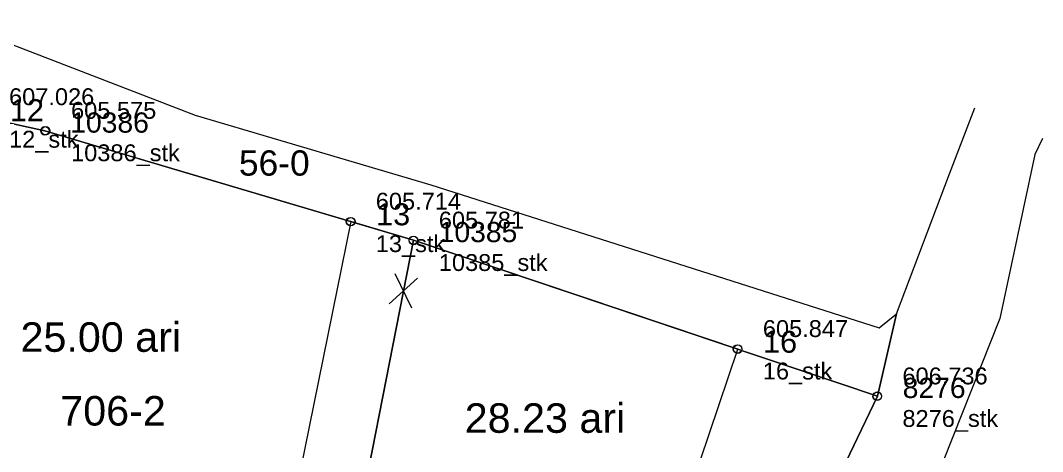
# Model space of a CAD drawing. Header units: metres. Extents: x 7508163 to 7512375, y 4694371 to 4696895.
# Drawn here: x 7508274.6 to 7508395.8, y 4696796.8 to 4696848 of the extents above; entities that cross this region are included whole.
import ezdxf

# ---------------------------------------------------------------- set-up
doc = ezdxf.new("R2010")
doc.units = ezdxf.units.M
for name, color, linetype, lineweight in [('Matjet', 210, 'Continuous', 0), ('Ndarjet', 1, 'Continuous', 0), ('ndarjet praprake', 1, 'Continuous', 0), ('Nr-Kojshi', 251, 'Continuous', 0), ('Nr-Ri nd', 1, 'Continuous', 0), ('Parc-Baz', 7, 'Continuous', 0), ('Parc-Kojshi', 251, 'Continuous', 0), ('Parc-Re', 1, 'Continuous', 0), ('Pikat Ndarjes', 1, 'Continuous', 0), ('Pikat zyrtare', 7, 'Continuous', 0)]:
    doc.layers.add(name, color=color, linetype=linetype, lineweight=lineweight)
doc.layers.add('shenime', color=7, linetype='Continuous')
doc.styles.get("Standard").update_dxf_attribs({"font": 'arial.ttf'})

# ---------------------------------------------------------------- blocks, each defined once
blk = doc.blocks.new('*U0', base_point=(7508321.19, 4696821.9, 605.78))
at = {"layer": 'Pikat zyrtare', "linetype": 'ByBlock', "lineweight": -2}
blk.add_line((7508321.19, 4696821.9, 605.78), (7508321.19, 4696821.9, 605.78), dxfattribs=at)
blk.add_circle((7508321.19, 4696821.9, 605.78), 0.5, dxfattribs=at)
at = {"layer": 'Pikat zyrtare', "linetype": 'ByBlock', "insert": (7508324.19, 4696824.08, 605.78), "char_height": 2.4, "attachment_point": 1}
blk.add_mtext('10385', dxfattribs=at)
blk = doc.blocks.new('*U1', base_point=(7508376.18, 4696803.42, 606.74))
at = {"layer": 'Pikat zyrtare', "linetype": 'ByBlock', "lineweight": -2}
blk.add_line((7508376.18, 4696803.42, 606.74), (7508376.18, 4696803.42, 606.74), dxfattribs=at)
blk.add_circle((7508376.18, 4696803.42, 606.74), 0.5, dxfattribs=at)
at = {"layer": 'Pikat zyrtare', "linetype": 'ByBlock', "insert": (7508379.18, 4696805.59, 606.74), "char_height": 2.4, "attachment_point": 1}
blk.add_mtext('8276', dxfattribs=at)
blk = doc.blocks.new('*U16', base_point=(7508277.53, 4696834.89, 605.58))
at = {"layer": 'Pikat zyrtare', "linetype": 'ByBlock', "lineweight": -2}
blk.add_line((7508277.53, 4696834.89, 605.58), (7508277.53, 4696834.89, 605.58), dxfattribs=at)
blk.add_circle((7508277.53, 4696834.89, 605.58), 0.5, dxfattribs=at)
at = {"layer": 'Pikat zyrtare', "linetype": 'ByBlock', "insert": (7508280.53, 4696837.07, 605.58), "char_height": 2.4, "attachment_point": 1}
blk.add_mtext('10386', dxfattribs=at)
blk = doc.blocks.new('*U43', base_point=(7508270.38, 4696836.46, 607.03))
at = {"layer": 'Pikat Ndarjes', "linetype": 'ByBlock', "lineweight": -2}
blk.add_line((7508270.38, 4696836.46, 607.03), (7508270.38, 4696836.46, 607.03), dxfattribs=at)
blk.add_circle((7508270.38, 4696836.46, 607.03), 0.5, dxfattribs=at)
at = {"layer": 'Pikat Ndarjes', "linetype": 'ByBlock', "insert": (7508273.38, 4696838.63, 607.03), "char_height": 2.6, "attachment_point": 1}
blk.add_mtext('12', dxfattribs=at)
blk = doc.blocks.new('*U44', base_point=(7508313.78, 4696824.11, 605.71))
at = {"layer": 'Pikat Ndarjes', "linetype": 'ByBlock', "lineweight": -2}
blk.add_line((7508313.78, 4696824.11, 605.71), (7508313.78, 4696824.11, 605.71), dxfattribs=at)
blk.add_circle((7508313.78, 4696824.11, 605.71), 0.5, dxfattribs=at)
at = {"layer": 'Pikat Ndarjes', "linetype": 'ByBlock', "insert": (7508316.78, 4696826.28, 605.71), "char_height": 2.6, "attachment_point": 1}
blk.add_mtext('13', dxfattribs=at)
blk = doc.blocks.new('*U47', base_point=(7508359.63, 4696808.98, 605.85))
at = {"layer": 'Pikat Ndarjes', "linetype": 'ByBlock', "lineweight": -2}
blk.add_line((7508359.63, 4696808.98, 605.85), (7508359.63, 4696808.98, 605.85), dxfattribs=at)
blk.add_circle((7508359.63, 4696808.98, 605.85), 0.5, dxfattribs=at)
at = {"layer": 'Pikat Ndarjes', "linetype": 'ByBlock', "insert": (7508362.63, 4696811.16, 605.85), "char_height": 2.6, "attachment_point": 1}
blk.add_mtext('16', dxfattribs=at)
blk = doc.blocks.new('*U148', base_point=(7508270.28, 4696836.52, 607.03))
at = {"layer": 'Matjet', "linetype": 'ByBlock', "lineweight": -2}
blk.add_line((7508270.28, 4696836.52, 607.03), (7508270.28, 4696836.52, 607.03), dxfattribs=at)
blk.add_circle((7508270.28, 4696836.52, 607.03), 0.5, dxfattribs=at)
at = {"layer": 'Matjet', "linetype": 'ByBlock', "char_height": 2}
for s, insert, attachment_point in [('607.026', (7508273.28, 4696838.92, 607.03), 4), ('12_stk', (7508273.28, 4696834.89, 607.03), 1)]:
    blk.add_mtext(s, dxfattribs=dict(at, insert=insert, attachment_point=attachment_point))
blk = doc.blocks.new('*U149', base_point=(7508277.63, 4696834.9, 605.58))
at = {"layer": 'Matjet', "linetype": 'ByBlock', "lineweight": -2}
blk.add_line((7508277.63, 4696834.9, 605.58), (7508277.63, 4696834.9, 605.58), dxfattribs=at)
blk.add_circle((7508277.63, 4696834.9, 605.58), 0.5, dxfattribs=at)
at = {"layer": 'Matjet', "linetype": 'ByBlock', "char_height": 2}
for s, insert, attachment_point in [('605.575', (7508280.63, 4696837.3, 605.58), 4), ('10386_stk', (7508280.63, 4696833.28, 605.58), 1)]:
    blk.add_mtext(s, dxfattribs=dict(at, insert=insert, attachment_point=attachment_point))
blk = doc.blocks.new('*U150', base_point=(7508313.74, 4696824.12, 605.71))
at = {"layer": 'Matjet', "linetype": 'ByBlock', "lineweight": -2}
blk.add_line((7508313.74, 4696824.12, 605.71), (7508313.74, 4696824.12, 605.71), dxfattribs=at)
blk.add_circle((7508313.74, 4696824.12, 605.71), 0.5, dxfattribs=at)
at = {"layer": 'Matjet', "linetype": 'ByBlock', "char_height": 2}
for s, insert, attachment_point in [('605.714', (7508316.74, 4696826.52, 605.71), 4), ('13_stk', (7508316.74, 4696822.5, 605.71), 1)]:
    blk.add_mtext(s, dxfattribs=dict(at, insert=insert, attachment_point=attachment_point))
blk = doc.blocks.new('*U151', base_point=(7508321.21, 4696821.88, 605.78))
at = {"layer": 'Matjet', "linetype": 'ByBlock', "lineweight": -2}
blk.add_line((7508321.21, 4696821.88, 605.78), (7508321.21, 4696821.88, 605.78), dxfattribs=at)
blk.add_circle((7508321.21, 4696821.88, 605.78), 0.5, dxfattribs=at)
at = {"layer": 'Matjet', "linetype": 'ByBlock', "char_height": 2}
for s, insert, attachment_point in [('605.781', (7508324.21, 4696824.28, 605.78), 4), ('10385_stk', (7508324.21, 4696820.26, 605.78), 1)]:
    blk.add_mtext(s, dxfattribs=dict(at, insert=insert, attachment_point=attachment_point))
blk = doc.blocks.new('*U152', base_point=(7508359.61, 4696809.01, 605.85))
at = {"layer": 'Matjet', "linetype": 'ByBlock', "lineweight": -2}
blk.add_line((7508359.61, 4696809.01, 605.85), (7508359.61, 4696809.01, 605.85), dxfattribs=at)
blk.add_circle((7508359.61, 4696809.01, 605.85), 0.5, dxfattribs=at)
at = {"layer": 'Matjet', "linetype": 'ByBlock', "char_height": 2}
for s, insert, attachment_point in [('605.847', (7508362.61, 4696811.41, 605.85), 4), ('16_stk', (7508362.61, 4696807.39, 605.85), 1)]:
    blk.add_mtext(s, dxfattribs=dict(at, insert=insert, attachment_point=attachment_point))
blk = doc.blocks.new('*U155', base_point=(7508376.15, 4696803.39, 606.74))
at = {"layer": 'Matjet', "linetype": 'ByBlock', "lineweight": -2}
blk.add_line((7508376.15, 4696803.39, 606.74), (7508376.15, 4696803.39, 606.74), dxfattribs=at)
blk.add_circle((7508376.15, 4696803.39, 606.74), 0.5, dxfattribs=at)
at = {"layer": 'Matjet', "linetype": 'ByBlock', "char_height": 2}
for s, insert, attachment_point in [('606.736', (7508379.15, 4696805.79, 606.74), 4), ('8276_stk', (7508379.15, 4696801.76, 606.74), 1)]:
    blk.add_mtext(s, dxfattribs=dict(at, insert=insert, attachment_point=attachment_point))

msp = doc.modelspace()

# ---------------------------------------------------------------- linework, layer by layer
at = {"layer": 'Ndarjet'}
for points in [[(7508313.78, 4696824.11), (7508302.84, 4696770.14)], [(7508367.05, 4696784.34), (7508352.94, 4696789.07), (7508359.63, 4696808.98)]]:
    msp.add_lwpolyline(points, dxfattribs=at)
at = {"layer": 'ndarjet praprake', "color": 1}
for points in [[(7508302.84, 4696770.14), (7508281.81, 4696775.66), (7508259.59, 4696781.47), (7508270.38, 4696836.46), (7508277.53, 4696834.89), (7508313.78, 4696824.11), (7508302.84, 4696770.14)], [(7508367.05, 4696784.34), (7508352.94, 4696789.07), (7508359.63, 4696808.98), (7508376.18, 4696803.42), (7508367.05, 4696784.34)]]:
    msp.add_lwpolyline(points, dxfattribs=at)
at = {"layer": 'ndarjet praprake', "color": 1, "elevation": 610.32}
msp.add_lwpolyline([(7508357.04, 4696759.12), (7508360.2, 4696770.03), (7508367.05, 4696784.34), (7508352.94, 4696789.07), (7508359.63, 4696808.98), (7508356.13, 4696810.16), (7508321.19, 4696821.9), (7508313.78, 4696824.11), (7508302.84, 4696770.14), (7508356.17, 4696756.13), (7508357.04, 4696759.12)], dxfattribs=at)
at = {"layer": 'Parc-Baz', "flags": 128}
for points in [[(7508244.61, 4696836.33), (7508256.46, 4696839.5), (7508277.53, 4696834.89), (7508321.19, 4696821.9), (7508311.45, 4696772.12), (7508300.46, 4696717.32), (7508342.42, 4696709.34), (7508341.83, 4696703.51), (7508324.65, 4696675.79)], [(7508321.19, 4696821.9), (7508376.18, 4696803.42), (7508360.2, 4696770.03), (7508349.88, 4696734.42), (7508342.42, 4696709.34), (7508300.46, 4696717.32), (7508311.45, 4696772.12), (7508321.19, 4696821.9)]]:
    msp.add_lwpolyline(points, dxfattribs=at)
at = {"layer": 'Parc-Kojshi'}
msp.add_lwpolyline([(7508266.24, 4696847.98), (7508295.35, 4696836.73), (7508323.27, 4696828.46), (7508376.38, 4696811.51), (7508378.46, 4696813.19), (7508376.18, 4696803.42), (7508321.19, 4696821.9), (7508277.53, 4696834.89), (7508256.46, 4696839.5), (7508244.61, 4696836.33), (7508266.24, 4696847.98)], close=True, dxfattribs=at)
for points in [[(7508267.45, 4696547.8), (7508275.99, 4696566.19), (7508277.95, 4696575.34), (7508282.82, 4696586.17), (7508294.36, 4696610.33), (7508302.95, 4696636.18), (7508314.9, 4696663.25), (7508324.65, 4696675.79), (7508341.83, 4696703.51), (7508342.42, 4696709.34), (7508349.88, 4696734.42), (7508360.2, 4696770.03), (7508376.18, 4696803.42), (7508378.46, 4696813.19), (7508384.73, 4696829.77), (7508387.74, 4696837.61)], [(7508395.76, 4696833.98), (7508394.83, 4696832.07), (7508390.71, 4696812.62), (7508381.78, 4696790.12), (7508374.73, 4696767.66), (7508367.93, 4696748.46), (7508362.26, 4696735.12), (7508349.76, 4696702.72), (7508336.45, 4696672.75), (7508335.31, 4696669.54), (7508335.17, 4696665.71), (7508334.13, 4696660.42), (7508331.65, 4696652.9), (7508319.66, 4696636.02), (7508316.18, 4696630.61), (7508293.61, 4696579.49), (7508293.39, 4696578.99), (7508278.42, 4696547.19)]]:
    msp.add_lwpolyline(points, dxfattribs=at)
at = {"layer": 'Parc-Re', "flags": 128}
for points in [[(7508243.88, 4696612.83), (7508268.4, 4696724.72), (7508215.24, 4696734.24), (7508215.57, 4696763.22), (7508212.93, 4696782.93), (7508212.93, 4696793.81), (7508216.72, 4696814.18), (7508220.98, 4696845.63), (7508225.34, 4696846.14), (7508234.81, 4696834.99), (7508244.61, 4696836.33), (7508256.46, 4696839.5), (7508277.53, 4696834.89), (7508321.19, 4696821.9), (7508376.18, 4696803.42), (7508360.2, 4696770.03), (7508349.88, 4696734.42), (7508342.42, 4696709.34), (7508341.83, 4696703.51), (7508324.65, 4696675.79)], [(7508321, 4696813.84), (7508319.02, 4696817.92)], [(7508318.32, 4696814.36), (7508321.7, 4696817.39)]]:
    msp.add_lwpolyline(points, dxfattribs=at)

# ---------------------------------------------------------------- block references
at = {"layer": 'Matjet'}
for name, p in [('*U148', (7508270.28, 4696836.52, 607.03)), ('*U149', (7508277.63, 4696834.9, 605.58)), ('*U150', (7508313.74, 4696824.12, 605.71)), ('*U151', (7508321.21, 4696821.88, 605.78)), ('*U152', (7508359.61, 4696809.01, 605.85)), ('*U155', (7508376.15, 4696803.39, 606.74))]:
    msp.add_blockref(name, p, dxfattribs=at)
at = {"layer": 'Pikat Ndarjes'}
for name, p in [('*U43', (7508270.38, 4696836.46, 607.03)), ('*U44', (7508313.78, 4696824.11, 605.71)), ('*U47', (7508359.63, 4696808.98, 605.85))]:
    msp.add_blockref(name, p, dxfattribs=at)
at = {"layer": 'Pikat zyrtare'}
for name, p in [('*U16', (7508277.53, 4696834.89, 605.58)), ('*U0', (7508321.19, 4696821.9, 605.78)), ('*U1', (7508376.18, 4696803.42, 606.74))]:
    msp.add_blockref(name, p, dxfattribs=at)

# ---------------------------------------------------------------- texts
at = {"layer": 'Nr-Kojshi'}
msp.add_text('56-0', height=3, dxfattribs=at).set_placement((7508300.52, 4696829.57))
at = {"layer": 'Nr-Ri nd'}
msp.add_text('706-2', height=3.5, dxfattribs=at).set_placement((7508279.35, 4696799.92))
at = {"layer": 'shenime', "color": 6}
for s, p in [('25.00 ari', (7508274.64, 4696808.67)), ('28.23 ari', (7508327.28, 4696799.06))]:
    msp.add_text(s, height=3.5, dxfattribs=at).set_placement(p)

doc.saveas('drawing.dxf')
